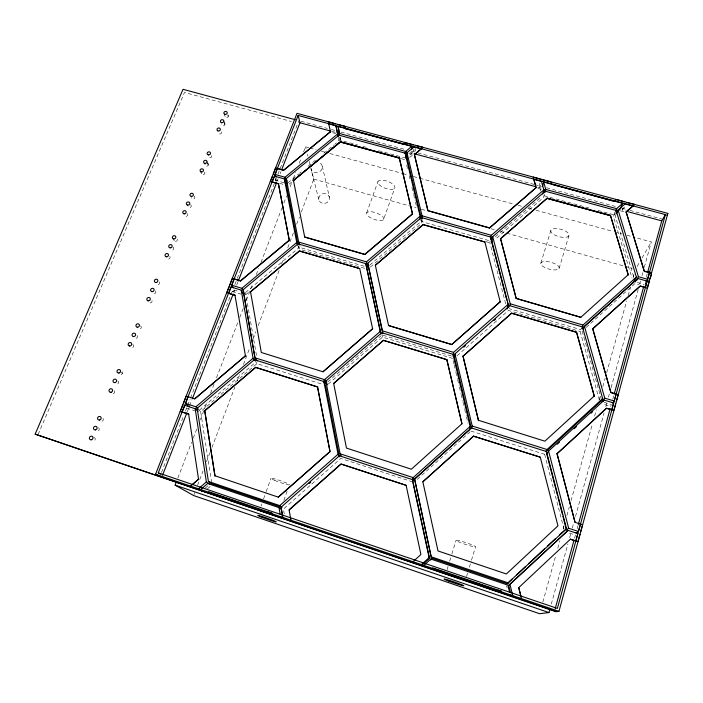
<?xml version="1.0" encoding="UTF-8"?>
<svg xmlns="http://www.w3.org/2000/svg" width="703" height="703" viewBox="0 0 703 703"><rect width="100%" height="100%" fill="white"/><g stroke="black" fill="none" stroke-linecap="round" stroke-linejoin="round"><path stroke-width="0.53" stroke-dasharray="3.52 2.64" d="M505.65 303.784L489.85 242.763L490.307 239.916M539.948 183.044L539.254 185.812L540.695 190.944M539.816 187.806L540.51 185.047M544.386 194.336L543.542 197.481L495.061 239.503M551.301 604.123L567.919 543.937M569.667 537.602L571.126 532.32M572.295 528.094L573.753 522.821M575.502 516.485L604.07 413.012M605.828 406.677L606.988 402.45M608.447 397.177L609.325 394.005M611.074 387.669L638.183 289.478M639.642 284.197L640.521 281.033M641.98 275.752L642.85 272.588M644.308 267.307L651.303 241.964L633.333 237.016M574.562 538.226L575.432 535.071L567.769 532.566M577.163 528.77L578.033 525.607M612.761 399.234L613.921 395.007M646.303 277.167L647.445 273.001M542.813 602.084L555.757 555.598M557.822 548.199L559.878 540.8M563.112 529.183L563.999 526.011M566.943 515.448L569.289 506.995M571.056 500.65L592.541 423.522M594.597 416.132L596.364 409.787M599.009 400.279L600.186 396.053M602.831 386.545L605.186 378.091M606.663 372.81L626.672 300.963M628.139 295.682L630.494 287.228M633.139 277.72L634.027 274.557M466.59 576.548L467.82 572.444M469.358 567.321L471.203 561.161M471.511 560.142L475.518 546.811A10.255 0.914 18.4 0 0 461.344 541.231A10.255 0.914 18.4 0 0 460.518 542.628A10.255 0.914 18.4 0 0 475.518 546.811M559.122 268.335A9.508 3.541 15.4 0 0 546.477 261.507A9.508 3.541 15.4 0 0 544.377 267.289A9.508 3.541 15.4 0 0 559.122 268.335L568.973 235.523A9.42 3.823 14.9 0 0 556.504 228.572A9.42 3.823 14.9 0 0 554.263 234.82A9.42 3.823 14.9 0 0 568.973 235.523M447.09 569.65L448.048 566.504M449.648 561.266L451.572 554.983M451.897 553.938L456.062 540.317M540.844 263.15L550.836 230.487M283.898 500.308L287.184 491.046M383.601 219.477A9.104 3.383 19.9 0 0 372.537 211.919A9.104 3.383 19.9 0 0 369.347 216.981A9.104 3.383 19.9 0 0 383.601 219.477L394.726 188.123A9.025 3.656 20 0 0 383.873 180.337A9.025 3.656 20 0 0 380.534 185.847A9.025 3.656 20 0 0 394.726 188.123M260.971 506.028L261.718 503.972M263.572 498.831L265.796 492.654M266.165 491.625L270.989 478.251M366.694 212.833L377.994 181.479M194.072 494.543L194.854 492.495M197.569 485.334L203.018 470.992M206.515 461.774L210.012 452.556M211.954 447.433L234.89 387.01M237.219 380.868L239.547 374.725M243.44 364.479L249.653 348.09M253.159 338.872L255.874 331.711M258.212 325.559L279.196 270.26M281.525 264.117L283.863 257.966M287.747 247.728L293.582 232.368M296.684 224.169L299.408 216.999M301.35 211.884L313.793 179.107L311.13 168.702M177.877 477.996L191.664 442.222M193.237 438.136L196.787 428.935M200.337 419.735L207.034 402.362M210.584 393.162L214.125 383.961M216.489 377.827L238.168 321.614M239.741 317.528L243.291 308.327M246.437 300.155L250.382 289.935M250.778 288.907L252.746 283.801M256.287 274.601L258.651 268.467M261.015 262.333L281.903 208.167M283.871 203.053L286.631 195.9M290.181 186.699L292.94 179.546M293.336 178.527L295.699 172.393M299.241 163.193L301.209 158.078M303.582 151.953L305.55 146.839L308.722 147.709M161.47 472.504L183.834 415.236M185.434 411.141L186.638 408.074L183.694 405.403M187.763 405.174L190.144 399.084M190.539 398.074L230.593 295.506M230.988 294.487L232.869 289.68L239.653 291.736M234.855 284.601L236.832 279.522M237.227 278.511L276.349 178.334M277.931 174.291L298.863 120.679M187.306 411.712L188.492 408.68M189.617 405.78L191.998 399.691M234.679 290.234L233.994 291.991L232.078 288.696M236.656 285.146L237.851 282.096M278.124 178.817L277.325 180.856L276.402 178.123M280.11 173.72L280.901 171.681M38.147 434.401L184.485 92.48L291.341 121.487M598.007 210.461L613.868 214.784L615.046 212.165M614.932 213.035L613.368 216.524L632.015 278.151M616.092 214.371L615.301 216.111L633.667 276.683M623.315 207.473L622.085 210.118L625.222 210.97M624.528 206.919L623.702 208.694L620.582 211.454M581.609 327.783L580.669 329.61L508.99 308.626M599.378 400.007L580.133 331.464L581.53 328.74M637.129 266.446L639.853 261.736M642.041 257.975L651.303 241.964M564.043 529.254L544.632 454.287L545.554 452.908M417.274 479.314L470.105 431.8M586.179 327.405L603.991 311.385M604.8 310.656L634.747 283.722L638.772 284.856M613.868 214.784L615.362 213.466M457.029 355.815L508.418 310.454L580.133 331.464M205.302 488.023L209.028 484.798M327.747 381.949L381.149 335.683M495.343 236.744L541.345 196.893M207.455 488.813L211.058 485.694M328.239 384.11L382.476 337.097L452.591 358.398M199.415 410.121L255.664 362.238M369.813 265.057L420.227 222.139L420.183 220.171M211.629 482.645L200.663 411.589L256.929 363.671L322.326 384.269M370.279 267.114L421.536 223.457L421.44 217.543M245.452 292.553L298.643 248.027L298.23 245.901M409.761 155.029L413.645 151.778L413.584 149.836M256.498 355.419L245.848 294.61L249.178 291.824M409.559 157.516L414.111 153.711M287.87 182.912L298.766 173.94M299.61 173.246L301.279 171.866M307.984 166.347L316.368 159.449M323.916 153.236L333.969 144.95M334.813 144.264L336.482 142.885M289.082 184.168L291.604 182.103M300.981 121.25L327.37 128.403M331.421 129.501L335.814 130.688M340.955 132.085L405.227 149.493M410.904 151.04L415.737 152.34L415.631 148.465M417.846 152.92L533.849 184.344M534.913 184.634L541.442 186.4M546.574 187.789L615.459 206.454M621.821 208.185L628.895 210.1M629.941 210.382L663.175 219.389M332.097 131.461L335.208 132.305M409.911 152.569L412.02 153.14L411.949 151.198M537.707 187.226L541.995 188.395M332.607 132.682L335.779 133.544M408.786 153.359L413.012 154.511M537.857 188.395L542.092 189.546M620.38 210.795L624.615 211.946M340.19 137.419L340.841 140.415L357.66 145.003M362.915 146.435L367.115 147.577M378.68 150.723L406.009 158.166M544.078 195.777L589.545 208.158M401.22 158.676L405.42 159.818M309.777 147.999L316.122 149.748M321.412 151.207L325.638 152.366M329.865 153.526L401.764 173.316M402.828 173.606L408.109 175.056M413.399 176.515L418.689 177.964M419.744 178.254L513.849 204.151M518.076 205.311L522.311 206.471M528.656 208.22L531.82 209.09M536.055 210.259L613.244 231.489M614.299 231.779L621.698 233.818M626.988 235.277L632.269 236.726M313.793 179.107L416.106 207.78M421.378 209.266L426.651 210.742M490.993 228.774L495.211 229.951M500.483 231.436L505.756 232.913M506.81 233.203L623.895 266.015M624.949 266.314L632.331 268.388M284.117 182.771L275.558 180.355L274.935 178.536M421.624 219.626L422.125 221.735L490.413 241.015M637.261 282.474L644.3 284.46M279.592 183.334L283.476 184.432M485.65 241.577L489.85 242.763M364.198 266.252L300.541 247.623L299.917 245.778M364.62 268.318L299.891 249.354L298.643 245.672M383.109 335.269L452.143 356.21M604.079 402.309L611.311 404.506L610.775 406.448L602.506 403.935M232.183 291.446L240.953 294.109M470.922 431.071L544.632 454.287M186.638 408.074L194.608 410.675M412.775 481.942L340.779 458.426L283.397 509.077L284.249 513.919M121.074 372.362L122.392 373.46M199.265 410.28L200.663 411.589M172.762 238.422L174.353 240.839M255.374 361.28L256.929 363.671M244.952 292.975L245.848 294.61M200.179 170.987L201.568 173.764M207.323 163.237L208.22 165.126M206.902 161.233L208.246 164.071M223.695 120.573L224.916 123.614M224.081 122.621L224.898 124.642M224.257 114.273L225.171 116.584M227.693 114.87L228.29 116.408M298.019 246.182L298.643 248.027M275.137 177.982L276.376 181.602M582.137 331.043L601.118 398.522M318.846 199.626L310.902 168.597A5.809 5.237 -13.8 0 0 319.742 171.673A5.809 5.237 -13.8 0 0 319.847 162.903M305.55 146.839L306.077 148.922M307.413 154.124L307.94 156.207M309.267 161.409L310.067 164.537M406.677 165.1L407.678 169.326M409.181 175.662L409.937 178.834M411.949 187.288L413.452 193.624M413.698 194.678L415.209 201.014M415.455 202.077L416.457 206.295M453.092 360.525L453.848 363.706M454.103 364.769L455.614 371.14M455.869 372.203L457.381 378.574M457.635 379.638L459.147 386.009M459.402 387.072L460.913 393.443M461.168 394.506L462.679 400.877M462.925 401.94L464.446 408.311M464.692 409.374L466.212 415.745M466.458 416.8L467.978 423.18M506.608 585.819L507.074 587.805M322.264 166.172L329.435 197.367A5.413 4.939 -13.8 0 1 322.369 203.255A5.413 4.939 -13.8 0 1 320.621 194.88A5.413 4.939 -13.8 0 1 329.435 197.367M338.354 137.832L338.995 140.811L338.459 137.858M339.338 137.138L340.05 141.066M340.305 137.463L340.841 140.415M382.063 334.47L382.476 337.097M413.962 148.869L414.049 151.769M422.099 219.758L422.125 221.735M228.027 114.949A1.678 1.476 -18.9 0 1 227.28 117.357A1.678 1.476 -18.9 0 1 225.083 116.074M224.635 123.174A1.687 1.485 -19.3 0 1 224.6 125.108A1.687 1.485 -19.3 0 1 222.491 125.565A1.687 1.485 -19.3 0 1 221.797 123.79M221.507 131.883A1.687 1.494 -19.8 0 1 220.197 133.957A1.687 1.494 -19.8 0 1 218.273 132.577M211.717 155.635A1.696 1.511 -21.2 0 1 210.39 157.744A1.696 1.511 -21.2 0 1 208.457 156.338M207.965 163.623A1.705 1.52 -21.7 0 1 207.921 165.6A1.705 1.52 -21.7 0 1 205.786 166.057A1.705 1.52 -21.7 0 1 205.091 164.238M204.476 172.086A1.714 1.52 -22.3 0 1 203.703 174.581A1.714 1.52 -22.3 0 1 201.48 173.237M194.01 196.084A1.722 1.547 -24 0 1 194.705 197.947A1.722 1.547 -24 0 1 192.789 199.054A1.722 1.547 -24 0 1 191.427 197.578M190.451 204.714A1.731 1.555 -24.6 0 1 190.618 207.28A1.731 1.555 -24.6 0 1 187.947 206.744M187.314 213.721A1.731 1.555 -25.2 0 1 186.787 216.137A1.731 1.555 -25.2 0 1 184.362 215.426M177.323 239.108A1.749 1.582 -27.2 0 1 175.943 241.314A1.749 1.582 -27.2 0 1 173.984 239.82M172.956 247.14A1.758 1.582 -28 0 1 173.325 249.565A1.758 1.582 -28 0 1 170.697 249.697M169.731 256.367A1.758 1.591 -28.7 0 1 169.186 258.853A1.758 1.591 -28.7 0 1 166.743 258.115M159.203 281.912A1.775 1.617 -31.1 0 1 158.65 284.434A1.775 1.617 -31.1 0 1 156.189 283.678M155.468 290.972A1.784 1.617 -31.9 0 1 154.906 293.511A1.784 1.617 -31.9 0 1 152.446 292.747M151.997 300.576A1.784 1.626 -32.8 0 1 148.957 302.36M140.468 325.911A1.801 1.643 -35.4 0 1 140.828 328.459A1.801 1.643 -35.4 0 1 138.139 328.573M137.094 335.559A1.81 1.652 -36.3 0 1 134.748 338.24M132.788 344.54A1.819 1.661 -37.3 0 1 133.139 347.115A1.819 1.661 -37.3 0 1 130.442 347.229M122.173 371.755A1.837 1.678 -40 0 1 119.8 374.479M117.788 380.912A1.845 1.687 -41 0 1 118.324 383.284A1.845 1.687 -41 0 1 115.863 384.023M114.29 390.868A1.854 1.696 -42 0 1 111.9 393.618M102.937 418.417A1.872 1.714 -44.8 0 1 102.585 420.948A1.872 1.714 -44.8 0 1 100.063 420.825M98.455 427.811A1.881 1.722 -45.8 0 1 97.682 431.167M93.824 437.442A1.889 1.722 -46.7 0 1 95.169 439.489A1.889 1.722 -46.7 0 1 92.998 441.036M274.68 480.369A9.798 0.87 19.4 0 0 289.381 484.877A9.798 0.87 19.4 0 0 276.525 479.428A9.798 0.87 19.4 0 0 274.68 480.369"/><path stroke-width="1.05" d="M424.129 563.252L429.331 558.49L429.348 557.374L412.529 479.639L413.188 477.609L470.131 426.449L452.96 354.277L381.791 332.712L325.876 381.123L323.863 381.544L254.337 359.69L197.183 408.302L208.422 481.485L211.796 483.726L282.061 507.496L279.75 505.606L208.422 481.485M430.79 560.133L430.834 559.043L507.891 585.133L509.578 592.207M412.775 481.942L412.529 479.639L414.621 479.2L471.59 427.995L546.477 451.537L566.53 528.735L507.223 583.692L431.44 558.05L414.621 479.2L413.188 477.609L340.094 453.795L325.876 381.123L324.54 379.646L255.04 357.818L243.159 289.698L298.019 243.827L298.678 242.078L286.244 178.536L338.978 135.169L339.602 133.526L338.064 126.443L404.049 144.396L406.018 142.981M432.319 568.323L432.758 567.892L501.397 591.223L501.547 591.829M461.95 423.768L446.827 359.567L383.434 340.278L333.661 383.46L346.456 448.066L411.36 469.209L461.95 423.768L446.827 359.567M451.713 344.575L500.264 301.736L451.713 344.575L388.566 325.542L375.349 265.268L423.144 224.538L484.885 241.999L500.228 301.895M382.652 333.152L367.748 263.212L421.44 217.543L490.764 237.069L508.207 304.232L453.567 352.388L453.189 356.535L454.823 355.094M614.817 200.97L614.422 201.445L543.665 181.98L545.774 189.45L545.238 191.181L492.715 236.656L510.211 303.801L509.719 305.735L454.982 353.855L454.577 357.976L471.274 428.057M463.013 356.149L478.453 420.403L463.013 356.149L511.67 313.151L576.539 332.176L594.263 396.044L576.539 332.176M484.885 241.999L423.153 224.732L375.349 265.268M415.561 145.556L422.995 147.34L414.427 154.739L427.934 210.795L489.446 228.027L536.117 187.552L533.19 177.068L540.879 179.362M490.457 238.967L490.764 237.069M490.72 239.108L491.335 235.303L543.841 189.863L545.774 189.45L616.619 208.668L622.682 203.325L614.73 201.181M492.715 236.656L491.775 242.359L506.801 300.216M628.324 274.627L580.819 317.299L516.204 298.511L500.562 238.669L547.303 198.114L610.432 215.32L628.227 274.803L610.432 215.32M470.131 426.449L469.49 429.551L413.417 479.947L339.408 455.781L281.103 507.206L282.905 517.513L285.172 519.227M471.748 428.083L472.205 426.018L454.982 353.855M489.446 228.027L536.064 187.754L533.753 179.08M422.855 481.81L473.576 436.132L540.282 457.187L557.954 525.862L506.371 573.973L438.013 550.95L422.855 481.81L473.576 436.132M507.012 309.048L508.207 304.232M542.47 186.559L543.665 181.98M542.725 194.072L543.841 189.863L541.451 181.383L533.7 179.291M462.996 356.28L511.67 313.151M516.204 298.511L500.562 238.669M544.922 192.613L545.774 189.45L544.535 190.522M579.984 534.271L577.954 541.679L570.388 539.201L575.801 540.976L577.831 533.568L566.433 529.869L562.866 516.143M576.003 532.988L578.411 531.45L580.511 524.025M582.655 524.719L575.045 522.329L557.013 453.751L606.496 408.285L611.751 409.884L613.649 402.977L604.193 400.112L548.577 451.098L546.697 453.848L557.382 495.026M612.462 403.109L614.185 401.009L616.171 394.014M616.074 394.137L610.837 392.555L592.699 328.899L640.196 286.103L645.301 287.553L647.076 281.095L637.885 278.511L584.492 326.5L583.077 329.224M645.943 281.859L647.577 279.258L649.449 272.659M665.363 214.626L557.365 608.411L158.263 472.847L298.125 115.441L665.363 214.626L661.769 220.883L647.735 271.956M580.555 532.153L582.286 525.826M615.731 403.61L613.842 410.526L606.584 408.179L557.013 453.751M616.276 401.641L618.253 394.647L610.925 392.441L592.778 328.749L640.301 285.936L647.34 288.125L649.106 281.666M626.601 202.49L634.677 204.441L626.145 211.981L644.361 271.235C654.414 272.026 651.769 274.372 648.509 281.56M295.383 119.738L183.035 89.299L35.15 434.146L555.836 611.715L558.955 611.355L667.85 213.396L296.991 113.35L155.574 474.182L159.871 476.599M176.295 482.082L175.117 485.149L193.685 495.571L539.579 613.701L548.973 612.568L549.843 609.396M555.194 608.728L573.991 540.326M578.323 524.552L610.195 408.557M614.211 393.952L643.799 286.279M500.527 238.853L547.303 198.114M551.539 184.458L550.915 181.849L543.094 179.959M272.14 181.84L274.513 176.163L284.364 178.94L296.754 242.491L298.019 243.827L365.797 263.634L380.428 331.271L324.54 379.646L323.863 381.544L338.038 454.226L339.426 456.888L325.436 385.244L323.863 381.544L325.208 380.385M420.166 219.178L420.104 216.216L405.095 153.122L405.693 151.453L411.782 146.356L345.393 128.763L344.857 126.259L337.651 124.528M189.221 406.8L185.583 403.443L188.07 396.668M229.292 286.499L226.832 292.764L235.048 295.26L228.668 293.327L231.129 287.052L241.217 290.111L243.932 295.014L255.286 360.103M233.255 287.747L231.823 285.269L234.178 278.854M276.094 177.218L275.172 174.485L277.395 168.421M162.516 475.281L186.91 412.714M192.394 398.671L233.194 294.03M238.247 281.086L276.683 182.516M281.701 169.643L299.988 122.753L298.125 115.441M180.328 411.431L188.756 414.19L180.328 411.431L182.956 404.735M183.703 402.828L186.198 396.053L194.705 398.891L245.435 355.841L234.96 295.111M229.986 284.706L232.341 278.309L240.628 280.936L289.32 240.321L278.441 183.808L270.347 181.339L278.441 183.808M270.418 181.541L272.342 176.638M273.379 173.984L275.611 167.92L283.599 170.161L330.445 131.733L283.669 170.363L277.465 168.623M614.422 201.445L616.461 199.529L624.326 201.875M615.441 211.287L616.619 208.668M616.487 213.492L618.078 210.012L624.958 203.94L633.034 205.891M622.682 203.325L619.844 209.512L616.109 212.807M651.365 273.397L644.256 271.402L626.145 211.981M580.819 317.299L516.248 298.353M582.075 326.877L583.007 325.05L636.391 277.096L616.109 210.425L545.238 191.181L543.841 189.863M666.813 215.188L667.85 213.396M636.391 277.096L633.28 282.325L582.295 328.152M618.078 210.012L638.394 276.674L635.257 281.912L634.299 278.775M636.839 280.242L637.885 278.511M645.433 283.687L647.076 281.095M540.282 457.187L473.55 436.229M545.669 451.607L547.057 449.525L602.664 398.583L582.462 326.93L509.631 305.656M602.664 398.583L599.967 402.116L546.011 451.563M584.492 326.5L604.738 398.144L602.005 401.685L601.417 399.576M603.104 401.518L604.193 400.112M520.826 595.995L518.752 587.629L570.458 539.157M507.223 583.692L511.977 579.246M516.74 574.79L525.457 566.636M528.63 563.674L544.491 548.841M547.663 545.88L555.598 538.463M559.562 534.755L566.53 528.735M508.744 585.371L568.094 530.387L508.744 585.371L510.457 592.576M429.348 557.374L421.431 564.623L421.545 565.625M430.834 559.043L423.847 565.44L423.918 566.433M557.163 444.252L559.579 442.029M574.079 428.733L576.495 426.519M591.003 413.223L592.611 411.747M412.995 561.75L420.912 554.482L406.114 485.325L340.99 463.989L289.074 509.868L290.972 520.255M594.351 395.921L544.887 441.185L478.479 420.297M412.529 479.639L413.9 478.409M309.1 483.638L310.744 482.196M463.795 347.177L465.421 345.735M493.963 320.559L495.597 319.118M289.144 509.93L341.034 464.077L406.114 485.325M626.057 212.174L632.937 206.093M317.528 386.87L329.979 451.528L278.274 497.144L330.032 451.616L317.528 386.87L255.602 367.326L204.722 410.693L214.96 475.817L204.722 410.693M279.75 505.606L338.038 454.226M272.562 513.998L272.386 513.366L208.835 491.766L208.51 492.214M446.818 359.699L383.46 340.419L333.661 383.46M197.982 411.352L195.179 408.724L206.366 481.915L198.431 488.787L201.963 490.914M188.632 414.085L198.554 479.27L192.367 484.437M323.002 371.782L372.608 328.767L323.002 371.782L261.314 352.484L250.532 291.798L299.373 250.892L359.734 268.59L372.634 328.916M185.583 403.443L195.917 406.809L253.054 358.24L241.217 290.111M231.823 285.269L241.911 288.318L296.754 242.491L298.678 242.078L366.43 261.85L420.104 216.216M368.987 265.76L367.335 267.175L366.43 261.85M204.837 410.798L255.69 367.449L317.58 386.993M304.698 237.043L364.813 254.345L412.503 213.879L399.278 157.762L340.41 141.707L293.459 180.381L304.698 237.043L364.839 254.521L412.503 213.879M328.723 123.71L335.999 125.89L337.739 133.93L338.978 135.169L405.095 153.122L406.334 152.085M407.512 156.91L406.009 158.166L405.693 151.453L339.602 133.526L337.739 133.93L285.014 177.253L275.172 174.485M359.734 268.59L299.434 251.068L250.532 291.798M414.427 154.739L421.343 148.72M240.54 280.778L289.258 240.136L278.37 183.606M293.274 180.715L340.226 142.041L400.165 158.386M412.512 214.072L399.295 157.973L340.445 141.927L293.459 180.381M575.045 522.329L557.084 453.663M566.433 529.869L568.674 528.287L578.411 531.45M501.397 591.223L498.242 590.186M518.752 587.629L521.45 598.605M508.867 595.336L510.193 594.808M511.309 596.162L512.68 595.652L510.062 584.685M405.095 153.122L406.984 152.718L413.909 146.936L421.343 148.939M335.586 123.974L328.319 121.795L330.489 131.962M407.081 143.263L413.434 144.976M551.6 184.248L614.51 201.243M299.988 122.753L331.069 131.18M335.999 125.89L337.282 132.867L339.321 133.421L338.064 126.443M414.111 153.711L535.589 186.655M626.268 211.252L661.769 220.883M339.294 134.352L337.739 133.93L338.275 136.874M405.394 152.287L406.984 152.718L422.037 215.803L422.081 218.774M547.25 198.316L610.345 215.513M546.714 198.351L610.195 215.654M414.419 154.519L427.934 210.592L489.473 227.834M422.037 215.803L491.335 235.303M638.394 276.674L647.577 279.258M285.093 183.052L287.035 183.597L285.014 177.253M510.211 303.801L583.007 325.05M298.344 242.957L296.754 242.491L297.703 245.259M511.626 313.31L576.46 332.326M451.721 344.444L388.566 325.542M232.438 278.467L240.628 280.936M367.748 263.212L382.423 330.849L453.567 352.388M604.738 398.144L614.185 401.009M242.632 292.641L244.618 293.248M472.205 426.018L547.057 449.525M324.206 380.595L325.876 381.123L327.422 384.822M324.03 382.713L326.104 383.372L324.54 379.646M412.854 478.629L414.621 479.2L431.44 558.05M198.395 409.787L184.836 405.35L182.095 411.94M214.854 475.746L278.274 497.144M431.493 556.925L508.515 582.972M282.492 516.055L281.349 509.508L279.021 507.645L207.666 483.479L200.663 489.543L204.169 491.669M268.37 512.03L271.437 513.076M155.574 474.182L558.955 611.355M35.15 434.146L556.75 611.619M175.117 485.149L548.973 612.568M158.263 472.847L160.811 474.305M190.61 486.125L198.554 479.27M200.302 487.161L202.06 488.242M206.366 481.915L209.775 484.147L209.441 481.994M280.602 516.731L282.905 518.454M195.917 406.809L198.018 408.795M405.693 151.453L406.984 152.718L407.283 159.423L421.369 218.571M194.705 398.891L245.435 355.841M253.054 358.24L254.618 360.639M255.04 357.818L257.105 361.026M241.911 288.318L243.713 291.604M340.094 453.795L341.456 456.467M298.678 242.078L299.61 244.855M284.364 178.94L286.393 185.258L297.817 243.774M286.244 178.536L287.105 181.242M544.807 189.661L545.238 191.181M548.577 451.098L568.674 528.287M507.346 302.316L508.717 307.58M557.936 497.135L562.321 514.025M338.908 131.531L339.321 133.421M338.67 133.728L338.978 135.169M337.282 132.867L337.923 135.846M380.455 332.501L365.797 263.634M413.004 483.005L429.331 558.49M297.712 242.28L298.019 243.827M279.021 507.645L280.181 514.288M345.278 128.174L345.393 128.763M380.428 331.271L380.859 333.916M382.423 330.849L382.836 333.503M413.188 477.609L413.417 479.947M423.303 562.91L423.382 563.938M411.782 146.356L411.888 149.264M224.67 114.255A1.687 1.485 -18.9 0 0 227.201 112.805A1.687 1.485 -18.9 0 0 224.714 111.645A1.687 1.485 -18.9 0 0 224.67 114.255M221.252 122.533A1.696 1.494 -19.3 0 0 223.782 121.083A1.696 1.494 -19.3 0 0 221.296 119.914A1.696 1.494 -19.3 0 0 221.252 122.533M217.807 130.855A1.696 1.494 -19.8 0 0 220.347 129.396A1.696 1.494 -19.8 0 0 217.86 128.227A1.696 1.494 -19.8 0 0 217.807 130.855M208.475 154.915A1.714 1.52 -21.2 0 0 210.399 152.762A1.714 1.52 -21.2 0 0 207.534 152.454A1.714 1.52 -21.2 0 0 208.475 154.915M204.968 163.395A1.714 1.52 -21.7 0 0 206.902 161.233A1.714 1.52 -21.7 0 0 204.028 160.925A1.714 1.52 -21.7 0 0 204.968 163.395M201.453 171.919A1.722 1.529 -22.2 0 0 203.387 169.748A1.722 1.529 -22.2 0 0 200.513 169.441A1.722 1.529 -22.2 0 0 201.453 171.919M191.33 196.409A1.731 1.555 -23.9 0 0 193.29 194.213A1.731 1.555 -23.9 0 0 190.399 193.887A1.731 1.555 -23.9 0 0 191.33 196.409M187.745 205.1A1.74 1.555 -24.6 0 0 189.705 202.895A1.74 1.555 -24.6 0 0 186.805 202.561A1.74 1.555 -24.6 0 0 187.745 205.1M184.133 213.835A1.749 1.564 -25.2 0 0 186.102 211.621A1.749 1.564 -25.2 0 0 183.202 211.287A1.749 1.564 -25.2 0 0 184.133 213.835M173.764 238.932A1.758 1.591 -27.2 0 0 175.759 236.683A1.758 1.591 -27.2 0 0 172.833 236.34A1.758 1.591 -27.2 0 0 173.764 238.932M170.091 247.834A1.766 1.591 -27.9 0 0 172.086 245.575A1.766 1.591 -27.9 0 0 169.159 245.233A1.766 1.591 -27.9 0 0 170.091 247.834M166.391 256.788A1.766 1.599 -28.7 0 0 168.395 254.521A1.766 1.599 -28.7 0 0 165.46 254.17A1.766 1.599 -28.7 0 0 166.391 256.788M155.758 282.509A1.784 1.626 -31 0 0 157.788 280.216A1.784 1.626 -31 0 0 154.836 279.847A1.784 1.626 -31 0 0 155.758 282.509M151.989 291.64A1.793 1.626 -31.8 0 0 154.027 289.337A1.793 1.626 -31.8 0 0 151.066 288.968A1.793 1.626 -31.8 0 0 151.989 291.64M148.201 300.822A1.801 1.634 -32.7 0 0 150.24 298.503A1.801 1.634 -32.7 0 0 147.27 298.125A1.801 1.634 -32.7 0 0 148.201 300.822M137.305 327.194A1.819 1.652 -35.3 0 0 139.361 324.848A1.819 1.652 -35.3 0 0 136.382 324.461A1.819 1.652 -35.3 0 0 137.305 327.194M133.438 336.561A1.828 1.661 -36.2 0 0 135.503 334.197A1.828 1.661 -36.2 0 0 132.516 333.811A1.828 1.661 -36.2 0 0 133.438 336.561M129.545 345.973A1.828 1.67 -37.2 0 0 131.628 343.591A1.828 1.67 -37.2 0 0 128.623 343.205A1.828 1.67 -37.2 0 0 129.545 345.973M118.992 373.003A1.854 1.687 -40 0 0 120.187 370.103A1.854 1.687 -40 0 0 117.12 370.753A1.854 1.687 -40 0 0 118.992 373.003M115.02 382.608A1.854 1.696 -40.9 0 0 116.223 379.69A1.854 1.696 -40.9 0 0 113.148 380.341A1.854 1.696 -40.9 0 0 115.02 382.608M111.039 392.265A1.863 1.705 -41.9 0 0 112.243 389.33A1.863 1.705 -41.9 0 0 109.158 389.98A1.863 1.705 -41.9 0 0 111.039 392.265M99.571 420.016A1.889 1.722 -44.7 0 0 100.801 417.037A1.889 1.722 -44.7 0 0 97.691 417.696A1.889 1.722 -44.7 0 0 99.571 420.016M95.503 429.876A1.898 1.731 -45.7 0 0 96.742 426.879A1.898 1.731 -45.7 0 0 93.622 427.538A1.898 1.731 -45.7 0 0 95.503 429.876M91.408 439.779A1.907 1.731 -46.6 0 0 92.655 436.774A1.907 1.731 -46.6 0 0 89.527 437.433A1.907 1.731 -46.6 0 0 91.408 439.779M261.481 517.1A9.895 0.492 19.4 0 0 276.235 521.907A9.895 0.492 19.4 0 0 263.115 516.784A9.895 0.492 19.4 0 0 261.481 517.1M448.795 581.109A10.36 0.51 18.8 0 0 463.813 585.775A10.36 0.51 18.8 0 0 449.419 580.379A10.36 0.51 18.8 0 0 448.795 581.109"/></g></svg>
